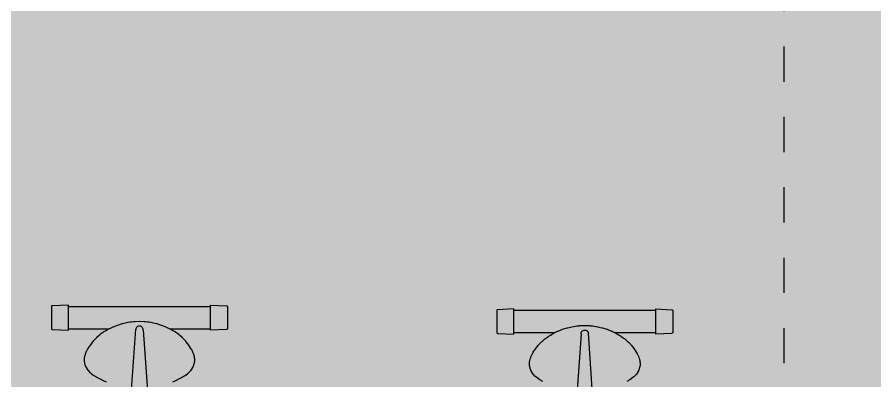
# Model space of a CAD drawing. Header units: metres. Extents: x -154 to 570, y -18 to 184.
# Drawn here: x -19.585 to -17.152, y 4.78 to 5.813 of the extents above; entities that cross this region are included whole.
import ezdxf
from ezdxf.xclip import XClip

# ---------------------------------------------------------------- set-up
doc = ezdxf.new("R2010")
doc.units = ezdxf.units.M
doc.header["$XCLIPFRAME"] = 0
doc.linetypes.add('PUC TORRE B$0$DASHEDX2', pattern=[1.5, 1, -0.5])
for name, color, linetype in [('ARQ-AUX', 7, 'Continuous'), ('PUC TORRE B$0$1', 232, 'PUC TORRE B$0$DASHEDX2'), ('PUC TORRE B$0$LAY', 7, 'Continuous')]:
    doc.layers.add(name, color=color, linetype=linetype)
doc.layers.add('PUC$0$ARQ-FORRO', color=9, linetype='Continuous', lineweight=5)

# ---------------------------------------------------------------- blocks, each defined once
blk = doc.blocks.new('PUC TORRE B$0$A$Cf91409fb')
at = {"layer": 'PUC TORRE B$0$LAY'}
for points in [[(-10.6842, 0.8632), (-10.6838, 0.8622), (-10.683, 0.8614), (-10.682, 0.861), (-10.6817, 0.861), (-10.6358, 0.859), (-10.6358, 0.9302), (-10.6817, 0.9282), (-10.682, 0.9282), (-10.683, 0.9278), (-10.6838, 0.927), (-10.6842, 0.926)], [(-10.1849, 0.8632), (-10.1853, 0.8622), (-10.1861, 0.8614), (-10.1871, 0.861), (-10.1874, 0.861), (-10.2332, 0.859), (-10.2332, 0.9302), (-10.1874, 0.9282), (-10.1871, 0.9282), (-10.1861, 0.9278), (-10.1853, 0.927), (-10.1849, 0.926)], [(-9.4209, 0.8522), (-9.4205, 0.8512), (-9.4198, 0.8504), (-9.4187, 0.85), (-9.4184, 0.8499), (-9.3726, 0.8479), (-9.3726, 0.9192), (-9.4184, 0.9172), (-9.4187, 0.9172), (-9.4198, 0.9168), (-9.4205, 0.916), (-9.4209, 0.915)], [(-8.9216, 0.8522), (-8.922, 0.8512), (-8.9228, 0.8504), (-8.9238, 0.85), (-8.9241, 0.8499), (-8.97, 0.8479), (-8.97, 0.9192), (-8.9241, 0.9172), (-8.9238, 0.9172), (-8.9228, 0.9168), (-8.922, 0.916), (-8.9216, 0.915)]]:
    blk.add_lwpolyline(points, close=True, dxfattribs=at)
for points in [[(-10.6358, 0.9264), (-10.2332, 0.9264)], [(-8.97, 0.9153), (-9.3726, 0.9153)], [(-10.34, 0.7118), (-10.3316, 0.7162), (-10.3314, 0.7163), (-10.3195, 0.7222), (-10.3164, 0.7239), (-10.3153, 0.7245), (-10.3069, 0.7291), (-10.3035, 0.7313), (-10.3027, 0.7319), (-10.3019, 0.7324), (-10.2982, 0.7353), (-10.2957, 0.7373), (-10.2954, 0.7375), (-10.2933, 0.7397), (-10.2899, 0.7432), (-10.2897, 0.7434), (-10.289, 0.7444), (-10.2854, 0.7492), (-10.2852, 0.7495), (-10.285, 0.7499), (-10.2823, 0.755), (-10.2818, 0.7558), (-10.2814, 0.7568), (-10.28, 0.7607), (-10.2793, 0.7628), (-10.279, 0.7641), (-10.2786, 0.7665), (-10.278, 0.7696), (-10.2779, 0.7706), (-10.2779, 0.7716), (-10.2778, 0.7724), (-10.2778, 0.7773), (-10.278, 0.7783), (-10.2781, 0.7792), (-10.2788, 0.7839), (-10.2788, 0.7843), (-10.2791, 0.7853), (-10.2795, 0.7866), (-10.2806, 0.7901), (-10.2813, 0.7926), (-10.2819, 0.794), (-10.2828, 0.7959), (-10.2845, 0.7999), (-10.2852, 0.8012), (-10.2861, 0.803), (-10.2885, 0.8071), (-10.2914, 0.8118), (-10.2934, 0.8147), (-10.2955, 0.8177), (-10.2974, 0.8204), (-10.3028, 0.8271), (-10.3032, 0.8275), (-10.3043, 0.8289), (-10.3118, 0.8367), (-10.3121, 0.837), (-10.3134, 0.8382), (-10.3211, 0.8449), (-10.3214, 0.8452), (-10.3231, 0.8465), (-10.3255, 0.8482), (-10.3322, 0.853), (-10.3334, 0.8538), (-10.339, 0.8571), (-10.3442, 0.8603), (-10.3444, 0.8604), (-10.3468, 0.8616), (-10.3537, 0.865), (-10.3574, 0.8668), (-10.359, 0.8675), (-10.3695, 0.8717), (-10.3715, 0.8725), (-10.3716, 0.8725), (-10.3777, 0.8744), (-10.3846, 0.8766), (-10.386, 0.8769), (-10.3865, 0.8771), (-10.3945, 0.879), (-10.398, 0.8798), (-10.4021, 0.8805), (-10.4031, 0.8807), (-10.4084, 0.8816), (-10.4118, 0.8819), (-10.4182, 0.8826), (-10.4205, 0.8829), (-10.4215, 0.883), (-10.4346, 0.8834), (-10.4478, 0.883), (-10.4488, 0.8829), (-10.4511, 0.8826), (-10.4575, 0.8819), (-10.4609, 0.8816), (-10.4662, 0.8807), (-10.4672, 0.8805), (-10.4713, 0.8798), (-10.4748, 0.879), (-10.4828, 0.8771), (-10.4833, 0.8769), (-10.4846, 0.8766), (-10.4916, 0.8744), (-10.4976, 0.8725), (-10.4977, 0.8725), (-10.4998, 0.8717), (-10.5103, 0.8675), (-10.5118, 0.8668), (-10.5155, 0.865), (-10.5225, 0.8616), (-10.5248, 0.8604), (-10.525, 0.8603), (-10.5303, 0.8571), (-10.5359, 0.8538), (-10.537, 0.853), (-10.5437, 0.8482), (-10.5461, 0.8465), (-10.5478, 0.8452), (-10.5481, 0.8449), (-10.5558, 0.8382), (-10.5572, 0.837), (-10.5575, 0.8367), (-10.565, 0.8289), (-10.5661, 0.8275), (-10.5664, 0.8271), (-10.5718, 0.8204), (-10.5738, 0.8177), (-10.5758, 0.8147), (-10.5779, 0.8118), (-10.5807, 0.8071), (-10.5831, 0.803), (-10.5841, 0.8012), (-10.5847, 0.7999), (-10.5865, 0.7959), (-10.5873, 0.794), (-10.5879, 0.7926), (-10.5887, 0.7901), (-10.5898, 0.7866), (-10.5902, 0.7853), (-10.5904, 0.7843), (-10.5905, 0.7839), (-10.5912, 0.7792), (-10.5913, 0.7783), (-10.5914, 0.7773), (-10.5914, 0.7724), (-10.5914, 0.7716), (-10.5914, 0.7706), (-10.5913, 0.7696), (-10.5907, 0.7665), (-10.5902, 0.7641), (-10.59, 0.7628), (-10.5892, 0.7607), (-10.5878, 0.7568), (-10.5874, 0.7558), (-10.587, 0.755), (-10.5842, 0.7499), (-10.584, 0.7495), (-10.5839, 0.7492), (-10.5803, 0.7444), (-10.5795, 0.7434), (-10.5794, 0.7432), (-10.5759, 0.7397), (-10.5738, 0.7375), (-10.5735, 0.7373), (-10.571, 0.7353), (-10.5673, 0.7324), (-10.5666, 0.7319), (-10.5657, 0.7313), (-10.5623, 0.7291), (-10.5539, 0.7245), (-10.5528, 0.7239), (-10.5497, 0.7222), (-10.5378, 0.7163), (-10.5377, 0.7162), (-10.5292, 0.7118)], [(-10.6358, 0.8629), (-10.5198, 0.8629)], [(-10.3493, 0.8629), (-10.2332, 0.8629)], [(-9.2565, 0.8518), (-9.3726, 0.8518)], [(-9.2905, 0.7135), (-9.2989, 0.7181), (-9.3023, 0.7203), (-9.3032, 0.7209), (-9.3039, 0.7214), (-9.3076, 0.7243), (-9.3101, 0.7262), (-9.3104, 0.7265), (-9.3125, 0.7286), (-9.316, 0.7322), (-9.3161, 0.7324), (-9.3168, 0.7334), (-9.3204, 0.7382), (-9.3206, 0.7385), (-9.3208, 0.7388), (-9.3236, 0.7439), (-9.324, 0.7448), (-9.3244, 0.7458), (-9.3258, 0.7496), (-9.3266, 0.7518), (-9.3268, 0.7531), (-9.3273, 0.7555), (-9.3279, 0.7586), (-9.328, 0.7596), (-9.328, 0.7606), (-9.328, 0.7614), (-9.328, 0.7662), (-9.3279, 0.7673), (-9.3277, 0.7681), (-9.3271, 0.7729), (-9.327, 0.7733), (-9.3267, 0.7742), (-9.3263, 0.7756), (-9.3252, 0.7791), (-9.3245, 0.7816), (-9.3239, 0.783), (-9.323, 0.7849), (-9.3213, 0.7889), (-9.3207, 0.7901), (-9.3197, 0.792), (-9.3173, 0.7961), (-9.3145, 0.8008), (-9.3124, 0.8037), (-9.3103, 0.8066), (-9.3084, 0.8094), (-9.303, 0.8161), (-9.3026, 0.8165), (-9.3016, 0.8178), (-9.2941, 0.8257), (-9.2937, 0.826), (-9.2924, 0.8272), (-9.2847, 0.8339), (-9.2844, 0.8342), (-9.2827, 0.8355), (-9.2803, 0.8372), (-9.2736, 0.842), (-9.2724, 0.8428), (-9.2668, 0.8461), (-9.2616, 0.8492), (-9.2614, 0.8493), (-9.259, 0.8506), (-9.2521, 0.854), (-9.2484, 0.8557), (-9.2468, 0.8565), (-9.2364, 0.8606), (-9.2343, 0.8614), (-9.2342, 0.8615), (-9.2282, 0.8634), (-9.2212, 0.8656), (-9.2199, 0.8659), (-9.2193, 0.866), (-9.2114, 0.8679), (-9.2079, 0.8688), (-9.2037, 0.8695), (-9.2028, 0.8696), (-9.1974, 0.8706), (-9.1941, 0.8709), (-9.1876, 0.8716), (-9.1853, 0.8718), (-9.1844, 0.872), (-9.1712, 0.8724), (-9.158, 0.872), (-9.1571, 0.8718), (-9.1548, 0.8716), (-9.1483, 0.8709), (-9.145, 0.8706), (-9.1396, 0.8696), (-9.1386, 0.8695), (-9.1345, 0.8688), (-9.131, 0.8679), (-9.123, 0.866), (-9.1225, 0.8659), (-9.1212, 0.8656), (-9.1142, 0.8634), (-9.1082, 0.8615), (-9.1081, 0.8614), (-9.106, 0.8606), (-9.0956, 0.8565), (-9.094, 0.8557), (-9.0903, 0.854), (-9.0834, 0.8506), (-9.081, 0.8493), (-9.0808, 0.8492), (-9.0755, 0.8461), (-9.07, 0.8428), (-9.0688, 0.842), (-9.0621, 0.8372), (-9.0597, 0.8355), (-9.058, 0.8342), (-9.0577, 0.8339), (-9.05, 0.8272), (-9.0487, 0.826), (-9.0483, 0.8257), (-9.0408, 0.8178), (-9.0398, 0.8165), (-9.0394, 0.8161), (-9.034, 0.8094), (-9.032, 0.8066), (-9.03, 0.8037), (-9.0279, 0.8008), (-9.0251, 0.7961), (-9.0227, 0.792), (-9.0217, 0.7901), (-9.0211, 0.7889), (-9.0193, 0.7849), (-9.0185, 0.783), (-9.0179, 0.7816), (-9.0172, 0.7791), (-9.0161, 0.7756), (-9.0156, 0.7742), (-9.0154, 0.7733), (-9.0153, 0.7729), (-9.0147, 0.7681), (-9.0145, 0.7673), (-9.0144, 0.7662), (-9.0144, 0.7614), (-9.0144, 0.7606), (-9.0144, 0.7596), (-9.0145, 0.7586), (-9.0151, 0.7555), (-9.0156, 0.7531), (-9.0158, 0.7518), (-9.0166, 0.7496), (-9.018, 0.7458), (-9.0184, 0.7448), (-9.0188, 0.7439), (-9.0216, 0.7388), (-9.0218, 0.7385), (-9.022, 0.7382), (-9.0256, 0.7334), (-9.0263, 0.7324), (-9.0264, 0.7322), (-9.0299, 0.7286), (-9.032, 0.7265), (-9.0323, 0.7262), (-9.0348, 0.7243), (-9.0385, 0.7214), (-9.0392, 0.7209), (-9.0401, 0.7203), (-9.0435, 0.7181), (-9.0519, 0.7135)], [(-8.97, 0.8518), (-9.086, 0.8518)]]:
    blk.add_lwpolyline(points, dxfattribs=at)
for points in [[(-10.4241, 0.8599), (-10.4122, 0.6865, -0.047348), (-10.4217, 0.616, -0.812276), (-10.4477, 0.6168, -0.059627), (-10.4569, 0.6893), (-10.4449, 0.8614)], [(-10.4241, 0.8599, 0.104069), (-10.4246, 0.8637, 0.100834), (-10.4267, 0.867, 0.096585), (-10.4299, 0.8694, 0.093804), (-10.4338, 0.8704, 0.093846), (-10.4378, 0.87, 0.096694), (-10.4414, 0.8681, 0.100952), (-10.4438, 0.865, 0.104119), (-10.4449, 0.8613, 0.104015)], [(-9.1817, 0.8488, -0.104069), (-9.1812, 0.8527, -0.100834), (-9.1792, 0.856, -0.096585), (-9.1759, 0.8584, -0.093804), (-9.172, 0.8594, -0.093846), (-9.168, 0.8589, -0.096694), (-9.1645, 0.857, -0.100952), (-9.162, 0.854, -0.104119), (-9.161, 0.8503, -0.104015)], [(-9.1817, 0.8488), (-9.1936, 0.6754, 0.047348), (-9.1841, 0.605, 0.812276), (-9.1581, 0.6057, 0.059627), (-9.1489, 0.6782), (-9.161, 0.8504)]]:
    blk.add_lwpolyline(points, format="xyb", dxfattribs=at)
blk = doc.blocks.new('PUC$0$forro area comum')
at = {"layer": 'PUC$0$ARQ-FORRO'}
h = blk.add_hatch(color=256, dxfattribs=at)
h.dxf.hatch_style = 1
h.paths.add_polyline_path([(-21.0257, 3.275), (-21.0257, 3.885), (-21.2352, 3.8853), (-21.2345, 5.3849), (-21.025, 5.3849), (-21.025, 5.9949), (-21.1845, 5.9949), (-21.1845, 8.725), (-21.0233, 8.725), (-21.0233, 8.995), (-15.835, 8.995), (-15.835, 8.7249), (-16.035, 8.7249), (-16.035, 8.4249), (-8.8033, 8.4249), (-8.8033, 4.1049), (-10.025, 4.1049), (-10.025, 4.9249), (-10.4353, 4.9246), (-10.4353, 4.1049), (-11.3354, 4.1049), (-11.3363, 3.71), (-15.835, 3.7106), (-15.835, 3.275)])
blk = doc.blocks.new('PUC')
at = {"layer": 'PUC$0$ARQ-FORRO'}
blk.add_blockref('PUC$0$forro area comum', (0, 0), dxfattribs=at)
blk = doc.blocks.new('PUC TORRE B$0$est-lo-07-6sb-r00')
at = {"layer": 'PUC TORRE B$0$1'}
blk.add_lwpolyline([(-1740.97815, 872.98646), (-1740.97815, 355.500177)], dxfattribs=at)
blk = doc.blocks.new('PUC TORRE B')
at = {"linetype": 'Continuous', "xscale": 0.01, "yscale": 0.01, "zscale": 0.01}
blk.add_blockref('PUC TORRE B$0$est-lo-07-6sb-r00', (0, 0), dxfattribs=at)
for name, p in [('PUC', (0, 0)), ('PUC TORRE B$0$A$Cf91409fb', (-8.8034, 4.0649))]:
    blk.add_blockref(name, p)

msp = doc.modelspace()

# ---------------------------------------------------------------- block references
at = {"layer": 'ARQ-AUX'}
ref = msp.add_blockref('PUC TORRE B', (0, 0), dxfattribs=at)
XClip(ref).set_block_clipping_path([(-22.1257387469, -3.8879528525), (38.8233554118, 13.297728756)])

doc.saveas('drawing.dxf')
